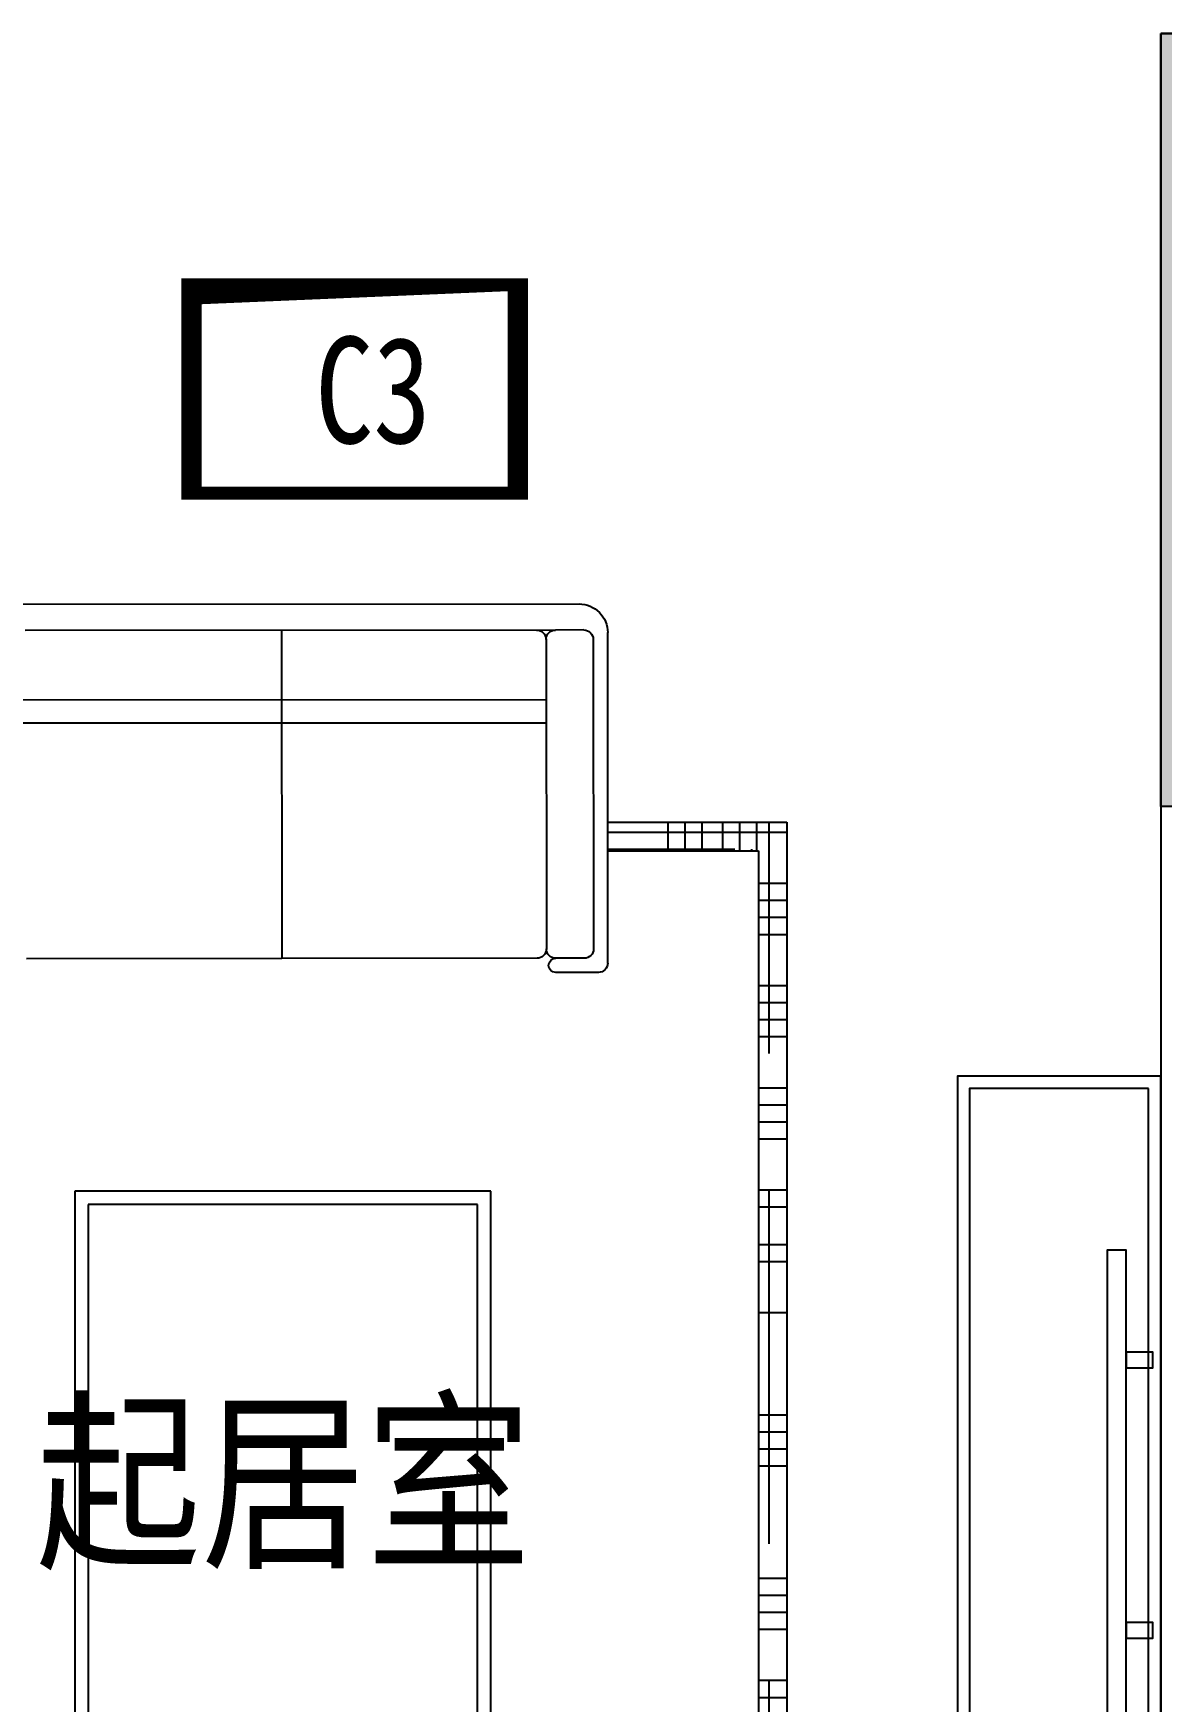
# Model space of a CAD drawing. Extents: x 802298 to 1915382, y -2285475 to -1340051.
# Drawn here: x 1371420 to 1374192, y -2236426 to -2232326 of the extents above; entities that cross this region are included whole.
import ezdxf
from ezdxf.enums import TextEntityAlignment as Align

# ---------------------------------------------------------------- set-up
doc = ezdxf.new("R2010")
doc.units = 0
doc.header["$LTSCALE"] = 1000
doc.header["$MEASUREMENT"] = 0
doc.layers.get('0').update_dxf_attribs({"linetype": 'CONTINUOUS'})
for name, color, linetype in [('PUB_TEXT', 7, 'CONTINUOUS'), ('WALL', 9, 'CONTINUOUS'), ('家具', 33, 'CONTINUOUS'), ('结构', 7, 'CONTINUOUS')]:
    doc.layers.add(name, color=color, linetype=linetype)
doc.styles.add('黑体', font='SIMHEI.TTF', dxfattribs={"width": 0.8})

# ---------------------------------------------------------------- blocks, each defined once
blk = doc.blocks.new('asfafasfsafaffd')
at = {"color": 8, "ltscale": 0.5}
blk.add_lwpolyline([(1626096.016850383, -1342791.520642392), (1626296.016850906, -1342791.520642392), (1626296.016851615, -1344691.520644381), (1626096.016851093, -1344691.520644382)], close=True, dxfattribs=at)
blk.add_solid([(1626296.016850391, -1342791.520642392), (1626296.016851615, -1344691.520644381), (1626096.016850383, -1342791.520642392), (1626096.016851611, -1344691.520644382)], dxfattribs=at)
blk = doc.blocks.new('A$C25AA54E1')
at = {"layer": '家具', "ltscale": 20}
for p, q in [((0.7568959982600063, 1971.824459844967), (-0.0007625480648130178, 510.6958305992885)), ((870.7174712414853, 614.157910077949), (872.1794416122139, 1868.389014719753)), ((1442.963714531623, 1750.216044837143), (2878.053004455054, 1750.216044837143)), ((1442.963714531623, 727.7824485326419), (1442.963714531623, 1750.216044837143)), ((2878.053004455054, 727.7824485326419), (1442.963714531623, 727.7824485326419)), ((905.363812067546, 463.2043229772244), (905.4863741940353, 568.3509349252563)), ((882.4539460805245, 440.3478036972228), (70.34726435341872, 440.3478036972228))]:
    blk.add_line(p, q, dxfattribs=at)
at = {"layer": '家具', "color": 8}
for p, q in [((235.7982764760964, 592.0147677045316), (236.2852971276734, 1892.013456227258)), ((292.6911996102426, 591.9484515625518), (293.1782202618197, 1891.947140085278)), ((63.9482875179965, 569.0002166916383), (65.46699305530638, 1871.904681733693)), ((1475.939352141693, 1717.240407227073), (2845.077366844984, 1717.240407227073)), ((1475.939352141693, 760.7580861427123), (1475.939352141693, 1717.240407227073)), ((64.7330059807282, 1242.213794752257), (871.4484564268496, 1241.273462398909)), ((2845.077366844984, 760.7580861427123), (1475.939352141693, 760.7580861427123)), ((87.19018054823391, 592.1879898740444), (847.8076052544639, 591.3013907981804)), ((63.86708841798827, 499.339135348564), (63.9482875179965, 569.0002166916383)), ((870.5821522937622, 498.0671625224641), (870.6641245344654, 568.3915248110425)), ((87.05486160051078, 476.0972423182102), (847.6722863067407, 475.2106432428118)), ((560.623661366757, 440.3478036972228), (560.623661366757, -0.0006984367500990629)), ((602.5027211315464, 440.3478036972228), (602.5027211315464, 127.960794660612)), ((606.4597976447549, 291.9982707090676), (536.1117707432713, 291.9982707090676)), ((602.5027211317793, 250.1192109443946), (536.1117707432713, 250.1192109443946)), ((606.4597976447549, 208.2401511796052), (536.1117707432713, 208.2401511796052)), ((606.4597976447549, 157.8638883972308), (536.1117707432713, 157.8638883972308)), ((606.4597976447549, 115.9848286324413), (536.1117707432713, 115.9848286324413)), ((606.4597976447549, 86.08173489582259), (602.5027211317793, 86.08173489582259)), ((606.4597976447549, 74.10576886765193), (536.1117707432713, 74.10576886765193)), ((1105.051438309019, 44.20267513103317), (536.1117707432713, 44.20267513103317)), ((686.2608406611253, 70.34732846473344), (686.2608406611253, -0.0006984367500990629)), ((728.1399004259147, 70.34732846473344), (728.1399004259147, -0.0006984367500990629)), ((770.0189601907041, 70.34732846473344), (770.0189601907041, -0.0006984367500990629)), ((811.8980199554935, 70.34732846473344), (811.8980199554935, -0.0006984367500990629)), ((937.5351992498618, 70.34732846473344), (937.5351992498618, -0.0006984367500990629)), ((979.4142590146512, 70.34732846473344), (979.4142590146512, -0.0006984367500990629)), ((1021.293318779441, 70.34732846473344), (1021.293318779441, -0.0006984367500990629)), ((1063.17237854423, 70.34732846473344), (1063.17237854423, -0.0006984367500990629)), ((1188.809557838598, 70.34732846473344), (1188.809557838598, -0.0006984367500990629)), ((1230.688617603388, 70.34732846473344), (1230.688617603388, -0.0006984367500990629)), ((1272.567677368177, 70.34732846473344), (1272.567677368177, -0.0006984367500990629)), ((1314.446737132967, 70.34732846473344), (1314.446737132967, -0.0006984367500990629)), ((1440.083916427335, 70.34732846473344), (1440.083916427335, -0.0006984367500990629)), ((2310.148872663965, 44.20267513103317), (1440.083916427335, 44.20267513103317)), ((1481.962976192124, 70.34732846473344), (1481.962976192124, -0.0006984367500990629)), ((1573.842035956914, 70.34732846473344), (1573.842035956914, -0.0006984367500990629)), ((1615.721095721703, 70.34732846473344), (1615.721095721703, -0.0006984367500990629)), ((1741.358275016071, 70.34732846473344), (1741.358275016071, -0.0006984367500990629)), ((1992.632633604808, 70.34732846473344), (1992.632633604808, -0.0006984367500990629)), ((2034.511693369597, 70.34732846473344), (2034.511693369597, -0.0006984367500990629)), ((2076.390753134387, 70.34732846473344), (2076.390753134387, -0.0006984367500990629)), ((2118.269812899176, 70.34732846473344), (2118.269812899176, -0.0006984367500990629)), ((2393.906992193544, 70.34732846473344), (2393.906992193544, -0.0006984367500990629)), ((2435.786051958334, 70.34732846473344), (2435.786051958334, -0.0006984367500990629)), ((2477.665111723123, 70.34732846473344), (2477.665111723123, -0.0006984367500990629)), ((2519.544171487913, 70.34732846473344), (2519.544171487913, -0.0006984367500990629)), ((2645.181350782281, 70.34732846473344), (2645.181350782281, -0.0006984367500990629)), ((3365.246307018911, 44.20267513103317), (2645.181350782281, 44.20267513103317)), ((2687.06041054707, 70.34732846473344), (2687.06041054707, -0.0006984367500990629))]:
    blk.add_line(p, q, dxfattribs=at)
at = {"layer": '家具'}
for p, q in [((536.1117707435042, 440.3478036972228), (536.1117707432713, -0.0006984367500990629)), ((606.4597976447549, 440.3478036972228), (606.4597976447549, 70.34732846473344)), ((606.4597976447549, 70.34732846473344), (3859.75199497072, 70.34732846473344)), ((536.1117707432713, -0.0006984367500990629), (3930.100021872204, -0.0006984367500990629))]:
    blk.add_line(p, q, dxfattribs=at)
at = {"layer": '家具', "color": 8}
for centre, major_axis, ratio, start_param, end_param in [((87.21724047209136, 615.402822980308), (16.41537706538476, 16.41537706538476), 0.9999999999981899, 2.355028859951427, 3.925825186753148), ((87.16312062437646, 568.9731567676645), (-16.41537706544304, 16.41537706544304), 0.9999999999911071, -0.7865637936469223, 0.7842325331568669), ((87.08192152436823, 499.3120754247066), (-16.41537706525861, 16.41537706525861), 0.9999999999935012, 0.7842325331606732, 2.355028859954086), ((847.6989596604835, 498.0938358758576), (-16.18087167877308, 16.18087167877308), 0.9999999999802957, 2.355028859937748, 3.925825186757436)]:
    blk.add_ellipse(centre, major_axis=major_axis, ratio=ratio, start_param=start_param, end_param=end_param, dxfattribs=at)
at = {"layer": '家具', "ltscale": 20}
for centre, major_axis, ratio, start_param, end_param in [((847.8342786079738, 614.1845834315754), (-16.18087167877308, 16.18087167877308), 0.9999999999802957, 2.355028859937748, 3.925825186757436), ((847.7809319009539, 568.4181981645525), (-16.18087167878352, 16.18087167878352), 0.9999999999993547, 3.925825186747918, 5.496621513537082), ((888.0752493641339, 568.3712298681494), (12.41424283189967, 12.40619277557658), 0.9843085810448725, -0.7941469320344435, 2.34744572155535), ((70.34726435341872, 510.6958305987064), (49.74356686515966, 49.74356686515966), 0.9999999999989152, 2.356194490185183, 3.926990816987784), ((882.4806194340345, 463.2309963306179), (-16.18087167883109, 16.18087167883109), 0.9999999999934635, 2.355028859954518, 3.925825186750864)]:
    blk.add_ellipse(centre, major_axis=major_axis, ratio=ratio, start_param=start_param, end_param=end_param, dxfattribs=at)
blk = doc.blocks.new('A$C2FB07499')
at = {"layer": '家具', "ltscale": 0.5}
blk.add_lwpolyline([(499.9999030754261, -2.977030817419291e-06), (-9.692457388155162e-05, -2.977030817419291e-06), (-9.692457388155162e-05, 1999.999997022969), (499.9999030754261, 1999.999997022969)], close=True, dxfattribs=at)
at = {"layer": '家具', "color": 251, "ltscale": 40}
for points in [[(469.9999030754261, 29.99999702296918), (29.99990307542612, 29.99999702296918), (29.99990307542612, 1969.999997022969), (469.9999030754261, 1969.999997022969)], [(368.0062037147145, 1572.054374715095), (414.5079044410231, 1572.054374715095), (414.5079044410231, 427.9456193309197), (368.0062037147145, 427.9456193309197)], [(414.5079044410231, 1381.046087849139), (479.9999030754407, 1381.046087849139), (479.9999030754407, 1342.711880616564), (414.5079044410231, 1342.711880616564)], [(414.5079044410231, 716.8923749520254), (479.9999030754407, 716.8923749520254), (479.9999030754407, 678.5581677194459), (414.5079044410231, 678.5581677194459)]]:
    blk.add_lwpolyline(points, close=True, dxfattribs=at)

msp = doc.modelspace()

# ---------------------------------------------------------------- linework, layer by layer
at = {"layer": 'PUB_TEXT', "const_width": 50.00000000000004}
msp.add_lwpolyline([(1372609.946724645, -2232955.679945025), (1371808.319031333, -2232955.679945031), (1371808.319031336, -2233454.065491694), (1372609.946724648, -2233454.065491688)], close=True, dxfattribs=at)
at = {"layer": 'WALL'}
for p, q in [((1374190.457707874, -2232326.354850686), (1374190.457708291, -2233526.354850546)), ((1374390.457707874, -2232326.354850651), (1374190.457707874, -2232326.354850686)), ((1374190.457708056, -2233526.354850551), (1374190.457709858, -2238226.354850726))]:
    msp.add_line(p, q, dxfattribs=at)

# ---------------------------------------------------------------- block references
at = {"layer": '家具', "xscale": -1}
for name, p, rotation in [('A$C25AA54E1', (1373271.740886403, -2233728.756800189), 90), ('A$C2FB07499', (1373690.457806129, -2234889.265162755), 179.9999999733196)]:
    msp.add_blockref(name, p, dxfattribs=dict(at, rotation=rotation))
at = {"layer": '结构'}
msp.add_blockref('asfafasfsafaffd', (-251905.5591426152, -889534.8342045788), dxfattribs=at)

# ---------------------------------------------------------------- texts
at = {"layer": 'PUB_TEXT', "style": '黑体', "width": 0.8}
msp.add_text('C3', height=261.3924050632914, dxfattribs=at).set_placement((1372112.599244598, -2233333.543463239))
at = {"layer": 'PUB_TEXT', "style": '黑体', "width": 0.85}
msp.add_text('起居室', height=350, dxfattribs=at).set_placement((1372034.486301643, -2236061.91553449), align=Align.CENTER)

doc.saveas('drawing.dxf')
